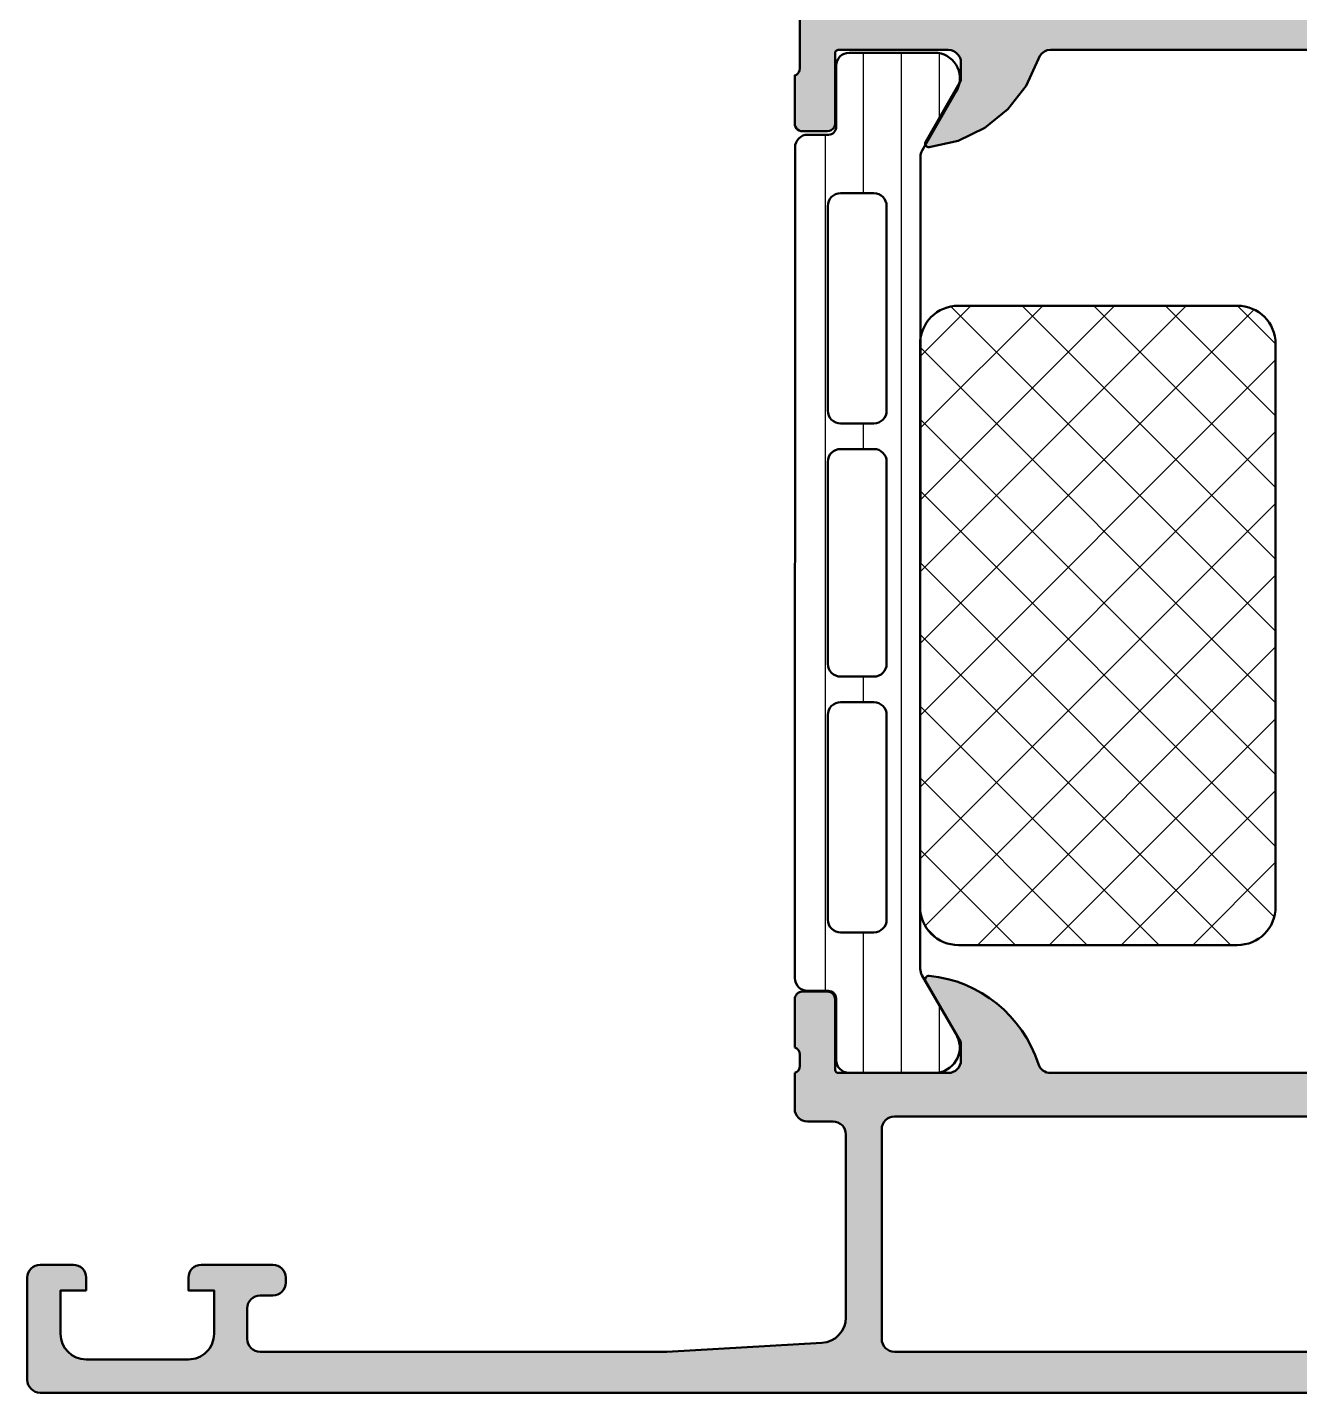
# Model space of a CAD drawing. Extents: x 0 to 94, y 0 to 99.8.
# Drawn here: x 0 to 49.7, y 0 to 53.4 of the extents above; entities that cross this region are included whole.
import ezdxf

# ---------------------------------------------------------------- set-up
doc = ezdxf.new("R2010")
doc.units = 0
for name, color, linetype, lineweight in [('0S-Alu contour', 7, 'Continuous', 50), ('0S-Alu hatch', 252, 'Continuous', 25), ('0S-Plastic contour', 254, 'Continuous', 50), ('0S-Plastic hatch', 253, 'Continuous', 25), ('0S-PT contour', 91, 'Continuous', 50), ('0S-PT hatch', 103, 'Continuous', 25)]:
    doc.layers.add(name, color=color, linetype=linetype, lineweight=lineweight)

# ---------------------------------------------------------------- blocks, each defined once
blk = doc.blocks.new('430560__6D61165A_B946_4975_8E1B_7352A24B1C4C_')
at = {"layer": '0S-PT hatch'}
h = blk.add_hatch(dxfattribs=at)
h.set_pattern_fill('ANSI37', color=256, scale=0.625, angle=90, style=0)
h.set_pattern_definition([(135, (0, 0), (-1.403165018917055, -1.403165018917055), []), (225, (0, 0), (1.403165018917055, -1.403165018917055), [])])
edge = h.paths.add_edge_path()
edge.add_line((48.80003180389762, 40.99999694789118), (48.80003180389762, 18.99999694789118))
edge.add_ellipse((47.30003002340711, 18.99999872838168), major_axis=(-1.500001780491563, 0), ratio=1, start_angle=90.00006800964701, end_angle=179.9999319815088, ccw=False)
edge.add_line((47.30003180389761, 17.49999694789117), (36.39999937897086, 17.49999694789117))
edge.add_ellipse((36.39999989636971, 18.99999746528953), major_axis=(-1.50000051739844, 0), ratio=1, start_angle=1.9766288971823087e-05, end_angle=89.99998023682679, ccw=False)
edge.add_line((34.89999937897136, 18.9999969478091), (34.89999937897135, 40.99999694789118))
edge.add_ellipse((36.40000305955864, 40.99999326730389), major_axis=(-1.500003680591806, 0), ratio=1, start_angle=270.0001405877524, end_angle=359.99985940963523, ccw=False)
edge.add_line((36.39999937897086, 42.49999694789118), (47.30003180389761, 42.49999694789117))
edge.add_ellipse((47.3000268600178, 40.99999200401136), major_axis=(-1.500004943887963, 0), ratio=1, start_angle=180.0001888423018, end_angle=269.99981115832384, ccw=False)
at = {"layer": '0S-PT contour', "color": 7}
for points in [[(36.39999937897086, 42.49999694789118), (47.30003180389761, 42.49999694789117)], [(34.89999937897136, 18.9999969478091), (34.89999937897135, 40.99999694789118)], [(48.80003180389762, 40.99999694789118), (48.80003180389762, 18.99999694789118)], [(47.30003180389761, 17.49999694789117), (36.39999937897086, 17.49999694789117)]]:
    blk.add_lwpolyline(points, dxfattribs=at)
at = {"layer": '0S-PT contour', "color": 7, "extrusion": (0, 0, -1)}
for centre, radius, start, end in [((-36.40000305955864, 40.99999326730389), 1.500003680591806, 0.0001405903647796, 89.99985941224762), ((-47.3000268600178, 40.99999200401136), 1.500004943887963, 90.00018884167616, 179.9998111576982), ((-36.39999989636971, 18.99999746528953), 1.50000051739844, 270.0000197631733, 359.999980233711), ((-47.30003002340711, 18.99999872838168), 1.500001780491563, 180.0000680184912, 269.999931990353)]:
    blk.add_arc(centre, radius, start, end, dxfattribs=at)
blk = doc.blocks.new('284165__D8A637E0_8A10_4D8D_9037_0830DFDBB6BC___A80C3C3F_FB18_43BF_BC82_B404D1CFAD85_')
at = {"layer": '0S-Plastic hatch'}
h = blk.add_hatch(dxfattribs=at)
h.set_pattern_fill('ANSI31', color=256, scale=0.4680000000000001, angle=45, style=0)
h.set_pattern_definition([(90, (0, 0), (-1.4859, 0), [])])
edge = h.paths.add_edge_path()
edge.add_ellipse((31.32261409719171, 49.48629611517187), major_axis=(-0.2999999999999971, 0), ratio=1, start_angle=90.00000000000267, end_angle=180, ccw=False)
edge.add_line((31.32261409719172, 49.18629611517188), (30.51228276385837, 49.18629611517188))
edge.add_arc((30.51228008494917, 48.68629879408107), 0.499997321097979, 89.99969301797381, 180.0003069823849)
edge.add_line((30.01228276385837, 48.68629611516874), (30.00771342144433, 16.20999699999999))
edge.add_arc((30.50771074253513, 16.20999432109079), 0.4999973210979755, 179.999693017615, 270.0003069820266)
edge.add_line((30.50771342144433, 15.70999699999999), (31.31804475477765, 15.709997))
edge.add_ellipse((31.31804475477764, 15.40999699999997), major_axis=(-0.300000000000022, 0), ratio=1, start_angle=180, end_angle=269.99999999999795, ccw=False)
edge.add_line((31.61804475477766, 15.40999699999998), (31.61771280438064, 13.00999861706365))
edge.add_arc((32.11770878181922, 13.00999597743857), 0.4999959774455549, 179.9996975182267, 270.0003024811851)
edge.add_line((32.11771142144428, 12.50999999999998), (35.59425291954381, 12.50999999999999))
edge.add_arc((35.45194227055245, 13.49981807472284), 0.9999960709244795, 278.1816080518998, 392.7270160998408)
edge.add_line((36.2931949195438, 14.040453), (34.97472520505715, 16.32410984675018))
edge.add_ellipse((35.40773792178805, 16.57410982104976), major_axis=(-0.5000000000004576, 0), ratio=1, start_angle=5.991033771124421e-05, end_angle=29.999996599317228, ccw=False)
edge.add_line((34.90773792178786, 16.57410929823341), (34.91230726420184, 48.32218381689068))
edge.add_ellipse((35.41230726420175, 48.32218329412201), major_axis=(-0.5000000000001809, 0), ratio=1, start_angle=330.0000034006532, end_angle=359.9999401018306, ccw=False)
edge.add_line((34.97929454747123, 48.57218326842168), (36.29776426195781, 50.85584011517187))
edge.add_arc((35.4565116129665, 51.39647504044904), 0.9999960709244614, 327.2729839001573, 441.8183919480984)
edge.add_line((35.59882226195788, 52.38629311517187), (32.12228076385836, 52.38629311517187))
edge.add_arc((32.12227812423328, 51.88629713773328), 0.499995977445562, 89.9996975188133, 180.0003024817733)
edge.add_line((31.62228214679469, 51.88629449810308), (31.62261409719171, 49.48629611517187))
edge = h.paths.add_edge_path()
edge.add_line((33.59333106578143, 46.3968565564249), (33.59333106578143, 38.39687486732099))
edge.add_ellipse((33.09333470513811, 38.39687122796433), major_axis=(-0.4999963606565677, 0), ratio=1, start_angle=89.9995829574089, end_angle=180.0004170428646, ccw=False)
edge.add_line((33.09333106578143, 37.89687486732101), (31.79333695951354, 37.89687486732101))
edge.add_ellipse((31.79332038671673, 38.39687486913399), major_axis=(-0.5000000020876421, 0), ratio=1, start_angle=0, end_angle=90.00189910261668, ccw=False)
edge.add_line((31.29332038462909, 38.39687486913399), (31.29332038462909, 46.39688707400302))
edge.add_ellipse((31.79330512584, 46.39688707400822), major_axis=(-0.4999847412109091, 0), ratio=1, start_angle=270, end_angle=360, ccw=False)
edge.add_line((31.79330512584, 46.89687181521914), (33.0933158069924, 46.89687181521914))
edge.add_ellipse((33.0933158069924, 46.39685655643011), major_axis=(-0.5000152587890412, 0), ratio=1, start_angle=180, end_angle=270, ccw=False)
edge = h.paths.add_edge_path()
edge.add_line((33.59333106578143, 36.39687486731582), (33.59333106578143, 28.49687486731582))
edge.add_ellipse((33.09333106578142, 28.49687486732101), major_axis=(-0.5000000000000107, 0), ratio=1, start_angle=90.00000000119292, end_angle=180, ccw=False)
edge.add_line((33.09333106579183, 27.996874867321), (31.79332038463949, 27.996874867321))
edge.add_ellipse((31.79332038462908, 28.496874867321), major_axis=(-0.4999999999999965, 0), ratio=1, start_angle=0, end_angle=90.0000000011924, ccw=False)
edge.add_line((31.29332038462909, 28.496874867321), (31.29332038462909, 36.39687486731581))
edge.add_ellipse((31.79332038462909, 36.39687486732101), major_axis=(-0.5, 0), ratio=1, start_angle=270, end_angle=360, ccw=False)
edge.add_line((31.79332038462909, 36.89687486732101), (33.09333106578143, 36.89687486732101))
edge.add_ellipse((33.09333106578144, 36.39687486732102), major_axis=(-0.4999999999999929, 0), ratio=1, start_angle=180, end_angle=270.00000000000165, ccw=False)
edge = h.paths.add_edge_path()
edge.add_line((33.59333106577103, 26.49687486732099), (33.59333106577103, 18.49687791943328))
edge.add_ellipse((33.09333470512765, 18.49687428007665), major_axis=(-0.4999963606566175, 0), ratio=1, start_angle=89.99958295741459, end_angle=180.0004170428646, ccw=False)
edge.add_line((33.09333106577103, 17.99687791943328), (31.79333695950314, 17.99687791943328))
edge.add_ellipse((31.79332038670632, 18.49687792124625), major_axis=(-0.500000002087635, 0), ratio=1, start_angle=0, end_angle=90.00189910261747, ccw=False)
edge.add_line((31.29332038461869, 18.49687792124625), (31.29332038461869, 26.4968748673158))
edge.add_ellipse((31.793320386776, 26.49687486543835), major_axis=(-0.5000000021573149, 0), ratio=1, start_angle=269.9981009105036, end_angle=360, ccw=False)
edge.add_line((31.79333695945832, 26.99687486732101), (33.09333106577105, 26.99687486732102))
edge.add_ellipse((33.09333470512777, 26.49687850667776), major_axis=(-0.4999963606565038, 0), ratio=1, start_angle=179.9995829571355, end_angle=270.00041704259513, ccw=False)
at = {"layer": '0S-Alu contour', "color": 7}
for points in [[(31.79330512584, 46.89687181521914), (33.0933158069924, 46.89687181521914)], [(31.29332038462909, 38.39687486913399), (31.29332038462909, 46.39688707400302)], [(33.59333106578143, 46.3968565564249), (33.59333106578143, 38.39687486732099)], [(33.09333106578143, 37.89687486732101), (31.79333695951354, 37.89687486732101)], [(31.79332038462909, 36.89687486732101), (33.09333106578143, 36.89687486732101)], [(31.29332038462909, 28.496874867321), (31.29332038462909, 36.39687486731581)], [(33.59333106578143, 36.39687486731582), (33.59333106578143, 28.49687486731582)], [(33.09333106579183, 27.996874867321), (31.79332038463949, 27.996874867321)], [(31.79333695945832, 26.99687486732101), (33.09333106577105, 26.99687486732102)], [(31.29332038461869, 18.49687792124625), (31.29332038461869, 26.4968748673158)], [(33.59333106577103, 26.49687486732099), (33.59333106577103, 18.49687791943328)], [(33.09333106577103, 17.99687791943328), (31.79333695950314, 17.99687791943328)]]:
    blk.add_lwpolyline(points, dxfattribs=at)
at = {"layer": '0S-Alu contour', "color": 7, "extrusion": (0, 0, -1)}
for centre, radius, start, end in [((-31.79330512584, 46.39688707400822), 0.4999847412109091, 0, 90), ((-33.0933158069924, 46.39685655643011), 0.5000152587890412, 90, 180), ((-31.79332038671673, 38.39687486913399), 0.5000000020876421, 269.9981008973833, 0), ((-33.09333470513811, 38.39687122796433), 0.4999963606565677, 179.9995829571354, 270.0004170425911), ((-31.79332038462909, 36.39687486732101), 0.5, 0, 90), ((-33.09333106578144, 36.39687486732102), 0.4999999999999929, 89.99999999999837, 180), ((-31.79332038462908, 28.496874867321), 0.4999999999999965, 269.9999999988076, 0), ((-33.09333106578142, 28.49687486732101), 0.5000000000000107, 180, 269.9999999988071), ((-31.793320386776, 26.49687486543835), 0.5000000021573149, 0, 90.00189908949643), ((-33.09333470512777, 26.49687850667776), 0.4999963606565038, 89.9995829574049, 180.0004170428646), ((-31.79332038670632, 18.49687792124625), 0.500000002087635, 269.9981008973825, 0), ((-33.09333470512765, 18.49687428007665), 0.4999963606566175, 179.9995829571354, 270.0004170425854)]:
    blk.add_arc(centre, radius, start, end, dxfattribs=at)
at = {"layer": '0S-Plastic contour', "color": 7}
for points in [[(35.59882226195788, 52.38629311517187), (32.12228076385836, 52.38629311517187)], [(31.62228214679469, 51.88629449810308), (31.62261409719171, 49.48629611517187)], [(34.97929454747123, 48.57218326842168), (36.29776426195781, 50.85584011517187)], [(31.32261409719172, 49.18629611517188), (30.51228276385837, 49.18629611517188)], [(30.01228276385837, 48.68629611516874), (30.00771342144433, 16.20999699999999)], [(34.90773792178786, 16.57410929823341), (34.91230726420184, 48.32218381689068)], [(36.2931949195438, 14.040453), (34.97472520505715, 16.32410984675018)], [(30.50771342144433, 15.70999699999999), (31.31804475477765, 15.709997)], [(31.61804475477766, 15.40999699999998), (31.61771280438064, 13.00999861706365)], [(32.11771142144428, 12.50999999999998), (35.59425291954381, 12.50999999999999)]]:
    blk.add_lwpolyline(points, dxfattribs=at)
for centre, radius, start, end in [((32.12227812423328, 51.88629713773328), 0.499995977445562, 89.9996975188133, 180.0003024817733), ((35.4565116129665, 51.39647504044904), 0.9999960709244614, 327.2729839001573, 81.81839194809844), ((30.51228008494917, 48.68629879408107), 0.499997321097979, 89.99969301797381, 180.0003069823849), ((30.50771074253513, 16.20999432109079), 0.4999973210979755, 179.999693017615, 270.0003069820266), ((35.45194227055245, 13.49981807472284), 0.9999960709244795, 278.1816080518998, 32.72701609984075), ((32.11770878181922, 13.00999597743857), 0.4999959774455549, 179.9996975182267, 270.0003024811851)]:
    blk.add_arc(centre, radius, start, end, dxfattribs=at)
at = {"layer": '0S-Plastic contour', "color": 7, "extrusion": (0, 0, -1)}
for centre, radius, start, end in [((-31.32261409719171, 49.48629611517187), 0.2999999999999971, 180, 269.9999999999973), ((-35.41230726420175, 48.32218329412201), 0.5000000000001809, 5.98981694121e-05, 29.99999659934678), ((-35.40773792178805, 16.57410982104976), 0.5000000000004576, 330.0000034006828, 359.9999400896623), ((-31.31804475477764, 15.40999699999997), 0.300000000000022, 90.00000000000205, 180)]:
    blk.add_arc(centre, radius, start, end, dxfattribs=at)
blk = doc.blocks.new('430180__8BBEAC14_61D9_4ADE_99A9_2E2CD71412DA_')
at = {"layer": '0S-Alu hatch'}
h = blk.add_hatch(color=256, dxfattribs=at)
edge = h.paths.add_edge_path()
edge.add_line((29.99999266440523, 99.80000000000005), (29.99999266440523, 96.39999999998675))
edge.add_line((29.99999266440523, 96.39999999998675), (31.09999266440514, 95.29999999998684))
edge.add_line((31.09999266440514, 95.29999999998684), (31.69999266440505, 95.29999999998684))
edge.add_line((31.69999266440505, 95.29999999998684), (31.69999266440505, 96.79999999998685))
edge.add_ellipse((32.69999266440506, 96.79999999998682), major_axis=(-1.000000000000014, 0), ratio=1, start_angle=269.9999999999992, end_angle=360, ccw=False)
edge.add_line((32.69999266440507, 97.79999999998684), (33.999992664405, 97.79999999998684))
edge.add_ellipse((33.99999266440513, 96.79999999998677), major_axis=(-1.000000000000085, 0), ratio=1, start_angle=180, end_angle=270.00000000000773, ccw=False)
edge.add_line((34.99999266440523, 96.79999999998674), (34.99999266440523, 90.79999999998685))
edge.add_ellipse((34.47499266440527, 90.29999999998684), major_axis=(-0.7249999999999732, 0), ratio=1, start_angle=136.3971810272944, end_angle=223.6028189727057, ccw=False)
edge.add_line((34.99999266440523, 89.79999999998685), (34.99999266440523, 82.79999999998684))
edge.add_ellipse((33.99999266440524, 82.79999999998684), major_axis=(-0.9999999999999928, 0), ratio=1, start_angle=89.9999999999996, end_angle=180, ccw=False)
edge.add_line((33.99999266440523, 81.79999999998685), (32.69999266440505, 81.79999999998662))
edge.add_ellipse((32.69999266440514, 82.79999999998674), major_axis=(-1.000000000000099, 0), ratio=1, start_angle=0, end_angle=89.99999999999432, ccw=False)
edge.add_line((31.69999266440505, 82.79999999998674), (31.69999266440505, 85.29999999998684))
edge.add_line((31.69999266440505, 85.29999999998684), (31.19999266440505, 85.29999999998684))
edge.add_arc((31.19999266440505, 84.29999999998685), 1, 90, 180)
edge.add_line((30.19999266440505, 84.29999999998685), (30.1999890855034, 51.77415210667088))
edge.add_line((30.1999890855034, 51.77415210667088), (30.19201280337734, 51.70203030664805))
edge.add_line((30.19201280337734, 51.70203030664805), (30.16570358070075, 51.63440634701136))
edge.add_line((30.16570358070075, 51.63440634701136), (30.12284192685275, 51.57585676336964))
edge.add_line((30.12284192685275, 51.57585676336964), (30.06632855759287, 51.5303439716527))
edge.add_line((30.06632855759287, 51.5303439716527), (29.99998808550342, 51.50094810667074))
edge.add_line((29.99998808550342, 51.50094810667074), (29.99998808550319, 49.62093710666384))
edge.add_line((29.99998808550319, 49.62093710666384), (30.00750971184877, 49.55418082647542))
edge.add_line((30.00750971184877, 49.55418082647542), (30.02969742513227, 49.49077198492649))
edge.add_line((30.02969742513227, 49.49077198492649), (30.06543864076278, 49.43389016610382))
edge.add_line((30.06543864076278, 49.43389016610382), (30.11294114494607, 49.38638766192098))
edge.add_line((30.11294114494607, 49.38638766192098), (30.16982296376724, 49.35064644629149))
edge.add_line((30.16982296376724, 49.35064644629149), (30.23323180531813, 49.32845873300705))
edge.add_line((30.23323180531813, 49.32845873300705), (30.29998808550431, 49.32093710666169))
edge.add_line((30.29998808550431, 49.32093710666169), (31.27996240454721, 49.32093710666215))
edge.add_line((31.27996240454721, 49.32093710666215), (31.35760811807652, 49.33115935877488))
edge.add_line((31.35760811807652, 49.33115935877488), (31.42996240454596, 49.3611294855262))
edge.add_line((31.42996240454596, 49.3611294855262), (31.49209443890186, 49.40880507230558))
edge.add_line((31.49209443890186, 49.40880507230558), (31.53977002568078, 49.47093710666132))
edge.add_line((31.53977002568078, 49.47093710666132), (31.56974015243256, 49.54329139313158))
edge.add_line((31.56974015243256, 49.54329139313158), (31.57996240454622, 49.62093710666225))
edge.add_line((31.57996240454622, 49.62093710666225), (31.57996240454622, 52.38093510666161))
edge.add_line((31.57996240454622, 52.38093510666161), (31.58405209069016, 52.41199163928586))
edge.add_line((31.58405209069016, 52.41199163928586), (31.59603970609305, 52.44093176417149))
edge.add_line((31.59603970609305, 52.44093176417149), (31.61510847327546, 52.465783642763))
edge.add_line((31.61510847327546, 52.465783642763), (31.63995913971391, 52.48485398961271))
edge.add_line((31.63995913971391, 52.48485398961271), (31.66889850254987, 52.49684344456554))
edge.add_line((31.66889850254987, 52.49684344456554), (31.69995477515195, 52.50093510480481))
edge.add_line((31.69995477515195, 52.50093510480481), (35.99997282805316, 52.50093510666177))
edge.add_line((35.99997282805316, 52.50093510666177), (36.11123640523988, 52.48840473010189))
edge.add_line((36.11123640523988, 52.48840473010189), (36.2169215369222, 52.45142842841627))
edge.add_line((36.2169215369222, 52.45142842841627), (36.31172801154801, 52.39186059889272))
edge.add_line((36.31172801154801, 52.39186059889272), (36.39090119273485, 52.31268862578406))
edge.add_line((36.39090119273485, 52.31268862578406), (36.45047046888385, 52.21788306010366))
edge.add_line((36.45047046888385, 52.21788306010366), (36.48744838319357, 52.11219849264702))
edge.add_line((36.48744838319357, 52.11219849264702), (36.49998045750062, 52.00093510667223))
edge.add_line((36.49998045750062, 52.00093510667223), (36.49998045750135, 51.30093815841911))
edge.add_line((36.49998045750135, 51.30093815841911), (35.11173582859462, 48.89641240158375))
edge.add_line((35.11173582859462, 48.89641240158375), (35.10140666410871, 48.86171319778862))
edge.add_line((35.10140666410871, 48.86171319778862), (35.10038574419215, 48.82552363982613))
edge.add_line((35.10038574419215, 48.82552363982613), (35.10874228513058, 48.79029730583336))
edge.add_line((35.10874228513058, 48.79029730583336), (35.1259097305117, 48.75842246933261))
edge.add_line((35.1259097305117, 48.75842246933261), (35.15072416258997, 48.7320601791515))
edge.add_line((35.15072416258997, 48.7320601791515), (35.18150321353963, 48.71299774473897))
edge.add_line((35.18150321353963, 48.71299774473897), (35.21616012654571, 48.70252756022781))
edge.add_line((35.21616012654571, 48.70252756022781), (35.25234523367686, 48.7013594827484))
edge.add_line((35.25234523367686, 48.7013594827484), (36.38591670757199, 48.94839388754173))
edge.add_line((36.38591670757199, 48.94839388754173), (37.43203856389894, 49.45003055416224))
edge.add_line((37.43203856389894, 49.45003055416224), (38.33438717159609, 50.17926115813367))
edge.add_line((38.33438717159609, 50.17926115813367), (39.04437971045084, 51.09682362377393))
edge.add_line((39.04437971045084, 51.09682362377393), (39.52378989012152, 52.15331601049935))
edge.add_line((39.52378989012152, 52.15331601049935), (39.5768826218077, 52.26732946485909))
edge.add_line((39.5768826218077, 52.26732946485909), (39.65674605845427, 52.36448777598032))
edge.add_line((39.65674605845427, 52.36448777598032), (39.75832740406213, 52.4386439365938))
edge.add_line((39.75832740406213, 52.4386439365938), (39.87519981503647, 52.4851062383653))
edge.add_line((39.87519981503647, 52.4851062383653), (39.99998104100863, 52.50093663254559))
edge.add_line((39.99998104100863, 52.50093663254559), (54.00001039158363, 52.50093663254627))
edge.add_line((54.00001039158363, 52.50093663254627), (54.12479161755212, 52.48510623836621))
edge.add_line((54.12479161755212, 52.48510623836621), (54.24166402852481, 52.43864393659497))
edge.add_line((54.24166402852481, 52.43864393659497), (54.34324537413471, 52.36448777598012))
edge.add_line((54.34324537413471, 52.36448777598012), (54.42310881078103, 52.26732946485974))
edge.add_line((54.42310881078103, 52.26732946485974), (54.47620154248202, 52.15331601048918))
edge.add_line((54.47620154248202, 52.15331601048918), (54.95561172213754, 51.0968236237739))
edge.add_line((54.95561172213754, 51.0968236237739), (55.66560426099204, 50.17926115813437))
edge.add_line((55.66560426099204, 50.17926115813437), (56.56795286868939, 49.4500305541629))
edge.add_line((56.56795286868939, 49.4500305541629), (57.61407472501559, 48.94839388754265))
edge.add_line((57.61407472501559, 48.94839388754265), (58.74764619891172, 48.70135948274885))
edge.add_line((58.74764619891172, 48.70135948274885), (58.78383130604155, 48.70252756022849))
edge.add_line((58.78383130604155, 48.70252756022849), (58.8184882190499, 48.71299774473989))
edge.add_line((58.8184882190499, 48.71299774473989), (58.84926726999797, 48.73206017915148))
edge.add_line((58.84926726999797, 48.73206017915148), (58.87408170207706, 48.75842246933307))
edge.add_line((58.87408170207706, 48.75842246933307), (58.89124914745753, 48.79029730583518))
edge.add_line((58.89124914745753, 48.79029730583518), (58.89960568839637, 48.8255236398275))
edge.add_line((58.89960568839637, 48.8255236398275), (58.89858476847985, 48.86171319778928))
edge.add_line((58.89858476847985, 48.86171319778928), (58.88825560399411, 48.89641240158296))
edge.add_line((58.88825560399411, 48.89641240158296), (57.50001097508763, 51.30093815841913))
edge.add_line((57.50001097508763, 51.30093815841913), (57.50001097508789, 52.0009351066729))
edge.add_line((57.50001097508789, 52.0009351066729), (57.51254304939536, 52.11219849264738))
edge.add_line((57.51254304939536, 52.11219849264738), (57.54952096370482, 52.21788306010594))
edge.add_line((57.54952096370482, 52.21788306010594), (57.60909023985369, 52.31268862578507))
edge.add_line((57.60909023985369, 52.31268862578507), (57.68826342104009, 52.39186059889267))
edge.add_line((57.68826342104009, 52.39186059889267), (57.78306989566593, 52.45142842841694))
edge.add_line((57.78306989566593, 52.45142842841694), (57.88875502734893, 52.48840473010186))
edge.add_line((57.88875502734893, 52.48840473010186), (58.00001860453682, 52.50093510666245))
edge.add_line((58.00001860453682, 52.50093510666245), (62.3000366574372, 52.50093510480549))
edge.add_line((62.3000366574372, 52.50093510480549), (62.33109293003693, 52.49684344456666))
edge.add_line((62.33109293003693, 52.49684344456666), (62.36003229287351, 52.48485398961368))
edge.add_line((62.36003229287351, 52.48485398961368), (62.38488295931301, 52.46578364276463))
edge.add_line((62.38488295931301, 52.46578364276463), (62.40395172649485, 52.44093176417189))
edge.add_line((62.40395172649485, 52.44093176417189), (62.41593934189811, 52.41199163928768))
edge.add_line((62.41593934189811, 52.41199163928768), (62.42002902804234, 52.38093510666094))
edge.add_line((62.42002902804234, 52.38093510666094), (62.42002902804236, 49.62093710666273))
edge.add_line((62.42002902804236, 49.62093710666273), (62.43025128015549, 49.54329139313094))
edge.add_line((62.43025128015549, 49.54329139313094), (62.46022140690687, 49.47093710666222))
edge.add_line((62.46022140690687, 49.47093710666222), (62.50789699368647, 49.40880507230698))
edge.add_line((62.50789699368647, 49.40880507230698), (62.57002902804288, 49.36112948552711))
edge.add_line((62.57002902804288, 49.36112948552711), (62.64238331451091, 49.33115935877579))
edge.add_line((62.64238331451091, 49.33115935877579), (62.72002902804203, 49.32093710666261))
edge.add_line((62.72002902804203, 49.32093710666261), (63.70000334708689, 49.32093710666261))
edge.add_line((63.70000334708689, 49.32093710666261), (63.76675962727216, 49.32845873300796))
edge.add_line((63.76675962727216, 49.32845873300796), (63.8301684688204, 49.35064644629195))
edge.add_line((63.8301684688204, 49.35064644629195), (63.8870502876434, 49.38638766192231))
edge.add_line((63.8870502876434, 49.38638766192231), (63.93455279182498, 49.43389016610456))
edge.add_line((63.93455279182498, 49.43389016610456), (63.97029400745629, 49.49077198492766))
edge.add_line((63.97029400745629, 49.49077198492766), (63.99248172073931, 49.55418082647482))
edge.add_line((63.99248172073931, 49.55418082647482), (64.00000334708534, 49.62093710666294))
edge.add_line((64.00000334708534, 49.62093710666294), (64.00000334708511, 51.50094810667117))
edge.add_line((64.00000334708511, 51.50094810667117), (63.93366287499569, 51.53034397165315))
edge.add_line((63.93366287499569, 51.53034397165315), (63.87714950573542, 51.57585676336932))
edge.add_line((63.87714950573542, 51.57585676336932), (63.83428785188815, 51.63440634701084))
edge.add_line((63.83428785188815, 51.63440634701084), (63.80797862921096, 51.70203030664866))
edge.add_line((63.80797862921096, 51.70203030664866), (63.80000234708521, 51.77415210667039))
edge.add_line((63.80000234708521, 51.77415210667039), (63.79999876791655, 84.29999999998681))
edge.add_arc((62.79999876791668, 84.29999999998694), 0.9999999999998649, 0, 89.99999999999308)
edge.add_line((62.79999876791681, 85.2999999999868), (62.2999987679168, 85.2999999999868))
edge.add_line((62.2999987679168, 85.2999999999868), (62.2999987679168, 82.79999999998677))
edge.add_ellipse((61.29999876791681, 82.79999999998677), major_axis=(-0.9999999999999928, 0), ratio=1, start_angle=89.9999999999996, end_angle=180, ccw=False)
edge.add_line((61.2999987679168, 81.7999999999868), (59.99999876791682, 81.79999999998681))
edge.add_ellipse((59.99999876791696, 82.79999999998691), major_axis=(-1.000000000000113, 0), ratio=1, start_angle=0, end_angle=89.99999999999193, ccw=False)
edge.add_line((58.99999876791685, 82.79999999998691), (58.99999876791685, 89.7999999999868))
edge.add_ellipse((59.52499876791681, 90.2999999999868), major_axis=(-0.7249999999999732, 0), ratio=1, start_angle=-43.60281897270562, end_angle=43.60281897270568, ccw=False)
edge.add_line((58.99999876791685, 90.7999999999868), (58.99999876791685, 96.79999999998678))
edge.add_ellipse((59.99999876791684, 96.7999999999868), major_axis=(-0.9999999999999928, 0), ratio=1, start_angle=269.9999999999996, end_angle=360, ccw=False)
edge.add_line((59.99999876791685, 97.7999999999868), (61.2999987679168, 97.7999999999868))
edge.add_ellipse((61.29999876791681, 96.7999999999868), major_axis=(-0.9999999999999857, 0), ratio=1, start_angle=180, end_angle=270.0000000000004, ccw=False)
edge.add_line((62.2999987679168, 96.79999999998678), (62.29999876791677, 95.29999999998681))
edge.add_line((62.29999876791677, 95.29999999998681), (62.89999876791694, 95.29999999998677))
edge.add_line((62.89999876791694, 95.29999999998677), (63.99999876791685, 96.3999999999867))
edge.add_line((63.99999876791685, 96.3999999999867), (63.99999207680571, 99.79999999999995))
edge.add_line((63.99999207680571, 99.79999999999995), (29.99999266440523, 99.80000000000005))
edge = h.paths.add_edge_path()
edge.add_arc((35.19998808677156, 81.59999542234993), 1.499999999999801, 269.9999999999932, 360)
edge.add_line((36.69998808677136, 81.59999542234993), (36.6999880867686, 97.3000030517446))
edge.add_ellipse((37.1999880867687, 97.3000030517446), major_axis=(-0.5000000000000995, 0), ratio=1, start_angle=270.00000000000813, end_angle=360, ccw=False)
edge.add_line((37.19998808676863, 97.8000030517447), (56.80000334555348, 97.80000305174464))
edge.add_ellipse((56.80000334555348, 97.30000305174462), major_axis=(-0.5, 0), ratio=1, start_angle=180, end_angle=270, ccw=False)
edge.add_line((57.30000334555348, 97.30000305174462), (57.30000334555348, 81.59999542235008))
edge.add_arc((58.80000334555347, 81.59999542235008), 1.5, 180, 270)
edge.add_line((58.80000334555347, 80.09999542235008), (61.50000334183207, 80.09999542235008))
edge.add_ellipse((61.50000334183213, 79.59999542235008), major_axis=(-0.4999999999999929, 0), ratio=1, start_angle=180, end_angle=270.00000000000733, ccw=False)
edge.add_line((62.00000334183212, 79.59999542244053), (62.0000033455733, 55.00195402212145))
edge.add_ellipse((61.50000334557321, 55.00195402212145), major_axis=(-0.5000000000000905, 0), ratio=1, start_angle=90.00200304466978, end_angle=180, ccw=False)
edge.add_line((61.50002082543548, 54.50195402242691), (32.50000231972081, 54.50094018976945))
edge.add_ellipse((32.49998453025205, 55.00093663280869), major_axis=(-0.4999964433557054, 0), ratio=1, start_angle=0, end_angle=90.00203853746098, ccw=False)
edge.add_line((31.99998808689634, 55.00093663289916), (31.99998809048999, 79.59999542233192))
edge.add_ellipse((32.49998809050818, 79.59999542233192), major_axis=(-0.5000000000181899, 0), ratio=1, start_angle=269.999999999991, end_angle=360, ccw=False)
edge.add_line((32.49998809050826, 80.09999542235012), (35.19998808677139, 80.09999542235012))
at = {"layer": '0S-Alu contour', "color": 7}
for points in [[(29.99999266440523, 99.80000000000005), (29.99999266440523, 96.39999999998675), (31.09999266440514, 95.29999999998684), (31.69999266440505, 95.29999999998684), (31.69999266440505, 96.79999999998685)], [(62.2999987679168, 96.79999999998678), (62.29999876791677, 95.29999999998681), (62.89999876791694, 95.29999999998677), (63.99999876791685, 96.3999999999867), (63.99999207680571, 99.79999999999995), (29.99999266440523, 99.80000000000005)], [(32.69999266440507, 97.79999999998684), (33.999992664405, 97.79999999998684)], [(37.19998808676863, 97.8000030517447), (56.80000334555348, 97.80000305174464)], [(59.99999876791685, 97.7999999999868), (61.2999987679168, 97.7999999999868)], [(36.69998808677136, 81.59999542234993), (36.6999880867686, 97.3000030517446)], [(57.30000334555348, 97.30000305174462), (57.30000334555348, 81.59999542235008)], [(34.99999266440523, 96.79999999998674), (34.99999266440523, 90.79999999998685)], [(58.99999876791685, 90.7999999999868), (58.99999876791685, 96.79999999998678)], [(34.99999266440523, 89.79999999998685), (34.99999266440523, 82.79999999998684)], [(58.99999876791685, 82.79999999998691), (58.99999876791685, 89.7999999999868)], [(31.69999266440505, 82.79999999998674), (31.69999266440505, 85.29999999998684), (31.19999266440505, 85.29999999998684)], [(62.79999876791681, 85.2999999999868), (62.2999987679168, 85.2999999999868), (62.2999987679168, 82.79999999998677)], [(30.19999266440505, 84.29999999998685), (30.1999890855034, 51.77415210667088), (30.19201280337734, 51.70203030664805), (30.16570358070075, 51.63440634701136), (30.12284192685275, 51.57585676336964), (30.06632855759287, 51.5303439716527), (29.99998808550342, 51.50094810667074), (29.99998808550319, 49.62093710666384), (30.00750971184877, 49.55418082647542), (30.02969742513227, 49.49077198492649), (30.06543864076278, 49.43389016610382), (30.11294114494607, 49.38638766192098), (30.16982296376724, 49.35064644629149), (30.23323180531813, 49.32845873300705), (30.29998808550431, 49.32093710666169), (31.27996240454721, 49.32093710666215), (31.35760811807652, 49.33115935877488), (31.42996240454596, 49.3611294855262), (31.49209443890186, 49.40880507230558), (31.53977002568078, 49.47093710666132), (31.56974015243256, 49.54329139313158), (31.57996240454622, 49.62093710666225), (31.57996240454622, 52.38093510666161), (31.58405209069016, 52.41199163928586), (31.59603970609305, 52.44093176417149), (31.61510847327546, 52.465783642763), (31.63995913971391, 52.48485398961271), (31.66889850254987, 52.49684344456554), (31.69995477515195, 52.50093510480481), (35.99997282805316, 52.50093510666177), (36.11123640523988, 52.48840473010189), (36.2169215369222, 52.45142842841627), (36.31172801154801, 52.39186059889272), (36.39090119273485, 52.31268862578406), (36.45047046888385, 52.21788306010366), (36.48744838319357, 52.11219849264702), (36.49998045750062, 52.00093510667223), (36.49998045750135, 51.30093815841911), (35.11173582859462, 48.89641240158375), (35.10140666410871, 48.86171319778862), (35.10038574419215, 48.82552363982613), (35.10874228513058, 48.79029730583336), (35.1259097305117, 48.75842246933261), (35.15072416258997, 48.7320601791515), (35.18150321353963, 48.71299774473897), (35.21616012654571, 48.70252756022781), (35.25234523367686, 48.7013594827484), (36.38591670757199, 48.94839388754173), (37.43203856389894, 49.45003055416224), (38.33438717159609, 50.17926115813367), (39.04437971045084, 51.09682362377393), (39.52378989012152, 52.15331601049935), (39.5768826218077, 52.26732946485909), (39.65674605845427, 52.36448777598032), (39.75832740406213, 52.4386439365938), (39.87519981503647, 52.4851062383653), (39.99998104100863, 52.50093663254559), (54.00001039158363, 52.50093663254627), (54.12479161755212, 52.48510623836621), (54.24166402852481, 52.43864393659497), (54.34324537413471, 52.36448777598012), (54.42310881078103, 52.26732946485974), (54.47620154248202, 52.15331601048918), (54.95561172213754, 51.0968236237739), (55.66560426099204, 50.17926115813437), (56.56795286868939, 49.4500305541629), (57.61407472501559, 48.94839388754265), (58.74764619891172, 48.70135948274885), (58.78383130604155, 48.70252756022849), (58.8184882190499, 48.71299774473989), (58.84926726999797, 48.73206017915148), (58.87408170207706, 48.75842246933307), (58.89124914745753, 48.79029730583518), (58.89960568839637, 48.8255236398275), (58.89858476847985, 48.86171319778928), (58.88825560399411, 48.89641240158296), (57.50001097508763, 51.30093815841913), (57.50001097508789, 52.0009351066729), (57.51254304939536, 52.11219849264738), (57.54952096370482, 52.21788306010594), (57.60909023985369, 52.31268862578507), (57.68826342104009, 52.39186059889267), (57.78306989566593, 52.45142842841694), (57.88875502734893, 52.48840473010186), (58.00001860453682, 52.50093510666245), (62.3000366574372, 52.50093510480549), (62.33109293003693, 52.49684344456666), (62.36003229287351, 52.48485398961368), (62.38488295931301, 52.46578364276463), (62.40395172649485, 52.44093176417189), (62.41593934189811, 52.41199163928768), (62.42002902804234, 52.38093510666094), (62.42002902804236, 49.62093710666273), (62.43025128015549, 49.54329139313094), (62.46022140690687, 49.47093710666222), (62.50789699368647, 49.40880507230698), (62.57002902804288, 49.36112948552711), (62.64238331451091, 49.33115935877579), (62.72002902804203, 49.32093710666261), (63.70000334708689, 49.32093710666261), (63.76675962727216, 49.32845873300796), (63.8301684688204, 49.35064644629195), (63.8870502876434, 49.38638766192231), (63.93455279182498, 49.43389016610456), (63.97029400745629, 49.49077198492766), (63.99248172073931, 49.55418082647482), (64.00000334708534, 49.62093710666294), (64.00000334708511, 51.50094810667117), (63.93366287499569, 51.53034397165315), (63.87714950573542, 51.57585676336932), (63.83428785188815, 51.63440634701084), (63.80797862921096, 51.70203030664866), (63.80000234708521, 51.77415210667039), (63.79999876791655, 84.29999999998681)], [(33.99999266440523, 81.79999999998685), (32.69999266440505, 81.79999999998662)], [(61.2999987679168, 81.7999999999868), (59.99999876791682, 81.79999999998681)], [(32.49998809050826, 80.09999542235012), (35.19998808677139, 80.09999542235012)], [(58.80000334555347, 80.09999542235008), (61.50000334183207, 80.09999542235008)], [(31.99998808689634, 55.00093663289916), (31.99998809048999, 79.59999542233192)], [(62.00000334183212, 79.59999542244053), (62.0000033455733, 55.00195402212145)], [(61.50002082543548, 54.50195402242691), (32.50000231972081, 54.50094018976945)]]:
    blk.add_lwpolyline(points, dxfattribs=at)
at = {"layer": '0S-Alu contour', "color": 7, "extrusion": (0, 0, -1)}
for centre, radius, start, end in [((-32.69999266440506, 96.79999999998682), 1.000000000000014, 0, 90.00000000000081), ((-33.99999266440513, 96.79999999998677), 1.000000000000085, 89.99999999999227, 180), ((-37.1999880867687, 97.3000030517446), 0.5000000000000995, 0, 89.99999999999186), ((-56.80000334555348, 97.30000305174462), 0.5, 90, 180), ((-59.99999876791684, 96.7999999999868), 0.9999999999999928, 0, 90.0000000000004), ((-61.29999876791681, 96.7999999999868), 0.9999999999999857, 89.99999999999959, 180), ((-34.47499266440527, 90.29999999998684), 0.7249999999999732, 136.3971810272943, 223.6028189727056), ((-59.52499876791681, 90.2999999999868), 0.7249999999999732, 316.3971810272943, 43.60281897270563), ((-32.69999266440514, 82.79999999998674), 1.000000000000099, 270.0000000000057, 0), ((-33.99999266440524, 82.79999999998684), 0.9999999999999928, 180, 270.0000000000004), ((-59.99999876791696, 82.79999999998691), 1.000000000000113, 270.0000000000081, 0), ((-61.29999876791681, 82.79999999998677), 0.9999999999999928, 180, 270.0000000000004), ((-32.49998809050818, 79.59999542233192), 0.5000000000181899, 0, 90.00000000000895), ((-61.50000334183213, 79.59999542235008), 0.4999999999999929, 89.99999999999265, 180), ((-32.49998453025205, 55.00093663280869), 0.4999964433557054, 269.997961462539, 0), ((-61.50000334557321, 55.00195402212145), 0.5000000000000905, 180, 269.9979969553302)]:
    blk.add_arc(centre, radius, start, end, dxfattribs=at)
at = {"layer": '0S-Alu contour', "color": 7}
for centre, radius, start, end in [((31.19999266440505, 84.29999999998685), 1, 90, 180), ((62.79999876791668, 84.29999999998694), 0.9999999999998649, 0, 89.99999999999308), ((35.19998808677156, 81.59999542234993), 1.499999999999801, 269.9999999999932, 0), ((58.80000334555347, 81.59999542235008), 1.5, 180, 270)]:
    blk.add_arc(centre, radius, start, end, dxfattribs=at)
blk = doc.blocks.new('345230__BA1A08CB_ADFE_4645_AA86_4C728846CE6B_')
at = {"layer": '0S-Alu hatch'}
h = blk.add_hatch(color=256, dxfattribs=at)
edge = h.paths.add_edge_path()
edge.add_line((0.5, 0), (93.49998474121092, 0))
edge.add_arc((93.49998838056761, 0.4999963606433101), 0.4999963606565535, 269.999582957409, 360.0004170428646)
edge.add_line((93.99998474121092, 0.5), (93.99998474121092, 4.5))
edge.add_arc((93.49998838056761, 4.500003639356673), 0.4999963606565677, 359.9995829571354, 450.000417042591)
edge.add_line((93.49998474121091, 4.999999999999996), (92.19996643066408, 5))
edge.add_arc((92.19994617572735, 4.50005077034724), 0.499949230063065, 89.99767871952236, 180.0058184440998)
edge.add_line((91.69999694824217, 4.5), (91.69999694824217, 4))
edge.add_line((91.69999694824217, 4), (92.69999694824219, 4))
edge.add_line((92.69999694824219, 4), (92.69999694824219, 2.300003051757805))
edge.add_ellipse((91.69995376974263, 2.300046230257367), major_axis=(-1.000043179431703, 0), ratio=1, start_angle=90.00247383897113, end_angle=179.9975261609891, ccw=False)
edge.add_line((91.69999694824217, 1.300003051757812), (87.69996643066409, 1.300003051757812))
edge.add_ellipse((87.69994969853458, 2.2999558030265), major_axis=(-0.9999527514086768, 0), ratio=1, start_angle=-0.002707280691993219, end_angle=90.00095872570171, ccw=False)
edge.add_line((86.69999694824217, 2.300003051757819), (86.69999694824217, 4))
edge.add_line((86.69999694824217, 4), (87.69999694824219, 4))
edge.add_line((87.69999694824219, 4), (87.69999694824219, 4.5))
edge.add_arc((87.19994821246819, 4.499951264226006), 0.5000487381489312, 0.0055841639549441, 89.99441583599489)
edge.add_line((87.19999694824217, 4.999999999999993), (84.39997863769533, 5))
edge.add_arc((84.39996483771063, 4.500013799984685), 0.4999862002057592, 89.99841859459399, 180.0015814054484)
edge.add_line((83.89997863769531, 4.5), (83.89997863769531, 4.300003051757812))
edge.add_arc((84.39996575611912, 4.29999017018163), 0.4999871185897568, 179.9985238419079, 270.0014761579276)
edge.add_line((84.39997863769533, 3.800003051757813), (84.89997863769531, 3.800003051757812))
edge.add_ellipse((84.8999758968277, 3.300000310890198), major_axis=(-0.5000027408751265, 0), ratio=1, start_angle=180.0003140784808, end_angle=269.99968592142864, ccw=False)
edge.add_line((85.39997863769531, 3.300003051757811), (85.39997863769531, 2.099998474121106))
edge.add_ellipse((84.89998227705196, 2.099994834764442), major_axis=(-0.4999963606565962, 0), ratio=1, start_angle=89.99958295741379, end_angle=180.0004170428646, ccw=False)
edge.add_line((84.89997863769533, 1.599998474121093), (68.9999771118164, 1.599998474121093))
edge.add_line((68.9999771118164, 1.599998474121093), (62.94294357299803, 1.94611358642578))
edge.add_ellipse((62.99997159810111, 2.94447682080078), major_axis=(-0.9999906716559257, 0), ratio=1, start_angle=-0.0006706298242988851, end_angle=86.73073064798831, ccw=False)
edge.add_line((61.99998092651369, 2.944488525390637), (61.99998092651366, 10.09999847412108))
edge.add_ellipse((62.49998092651366, 10.09999847412109), major_axis=(-0.5, 0), ratio=1, start_angle=270, end_angle=360, ccw=False)
edge.add_line((62.49998092651367, 10.59999847412109), (63.49998092651366, 10.59999847412109))
edge.add_arc((63.49998092651367, 11.09999847412109), 0.5, 269.9999999999992, 360)
edge.add_line((63.99998092651367, 11.09999847412109), (63.99998092651367, 12.50000000000002))
edge.add_ellipse((64.07881737305671, 12.76752059199315), major_axis=(-0.2788950563274409, 0), ratio=1, start_angle=-1.1645893740957263, end_angle=73.58012358050979, ccw=False)
edge.add_line((63.79997992651365, 12.77318899999152), (63.79997992651366, 13.22678299999149))
edge.add_ellipse((64.07884802215685, 13.23244365946854), major_axis=(-0.2789255417371646, 0), ratio=1, start_angle=-73.5754054446399, end_angle=1.1628700728853119, ccw=False)
edge.add_line((63.99998092651365, 13.49998699999149), (63.99998092651366, 15.37999800000002))
edge.add_arc((63.69998092651366, 15.37999800000002), 0.3000000000000043, 0, 90)
edge.add_line((63.69998092651366, 15.67999800000002), (62.72000660747088, 15.67999800000002))
edge.add_arc((62.72000660747088, 15.37999800000001), 0.3000000000000114, 90, 180)
edge.add_line((62.42000660747087, 15.37999800000001), (62.42000660747087, 12.62000000000002))
edge.add_ellipse((62.30000660747083, 12.62000000000003), major_axis=(-0.1200000000000401, 0), ratio=1, start_angle=90.00000000000682, end_angle=180, ccw=False)
edge.add_line((62.30000660747084, 12.49999999999999), (57.99998092651367, 12.49999999999999))
edge.add_ellipse((57.99998092651367, 12.99999999999998), major_axis=(-0.4999999999999929, 0), ratio=1, start_angle=0, end_angle=89.9999999999992, ccw=False)
edge.add_line((57.49998092651368, 12.99999999999998), (57.49998092651368, 13.70000000000002))
edge.add_line((57.49998092651368, 13.70000000000002), (58.88147638413602, 16.09282032302754))
edge.add_arc((58.76186114186537, 16.1618802153517), 0.1381197846483009, 329.9999999999977, 455.6225775507892)
edge.add_arc((59.23820416768751, 11.32339113815217), 5.00000000000003, 95.62257755079384, 162.2515836439299)
edge.add_ellipse((53.9999809265137, 12.99999999999995), major_axis=(-0.4999999999999637, 0), ratio=1, start_angle=90.0000000000008, end_angle=162.2515836439318, ccw=False)
edge.add_line((53.99998092651371, 12.49999999999999), (39.99999809265137, 12.49999999999999))
edge.add_ellipse((39.99999809265145, 13.00000000000008), major_axis=(-0.5000000000000835, 0), ratio=1, start_angle=17.74841635606191, end_angle=89.99999999999102, ccw=False)
edge.add_arc((34.76177485147764, 11.32339113815226), 4.99999999999992, 17.74841635607091, 84.37742244920712)
edge.add_arc((35.23811787729967, 16.1618802153517), 0.1381197846482954, 84.37742244920459, 209.9999999999984)
edge.add_line((35.11850263502901, 16.09282032302756), (36.49999809265136, 13.70000000000002))
edge.add_line((36.49999809265136, 13.70000000000002), (36.49999809265137, 12.99999999999999))
edge.add_ellipse((35.99999809265137, 12.99999999999999), major_axis=(-0.5, 0), ratio=1, start_angle=90.0000000000008, end_angle=180, ccw=False)
edge.add_line((35.99999809265137, 12.49999999999999), (31.69997241169417, 12.49999999999999))
edge.add_ellipse((31.69997241169417, 12.62), major_axis=(-0.1200000000000116, 0), ratio=1, start_angle=0, end_angle=89.9999999999967, ccw=False)
edge.add_line((31.57997241169416, 12.62), (31.57997241169416, 15.37999799999999))
edge.add_arc((31.27997241169416, 15.37999799999999), 0.3000000000000043, 0, 90.00000000000067)
edge.add_line((31.27997241169415, 15.67999799999999), (30.29999809265137, 15.67999799999999))
edge.add_arc((30.29999809265137, 15.37999799999999), 0.2999999999999971, 90, 180)
edge.add_line((29.99999809265137, 15.37999799999999), (29.99999809265137, 13.49998699999148))
edge.add_ellipse((29.9211309970082, 13.23244365946854), major_axis=(-0.2789255417371538, 0), ratio=1, start_angle=178.8371299271139, end_angle=253.57540544464462, ccw=False)
edge.add_line((30.19999909265138, 13.22678299999148), (30.19999909265137, 12.77318899999148))
edge.add_ellipse((29.92116164610834, 12.7675205919931), major_axis=(-0.2788950563274165, 0), ratio=1, start_angle=106.41987641949089, end_angle=181.1645893740976, ccw=False)
edge.add_line((29.99999809265137, 12.5), (29.99999809265137, 11.09999847412109))
edge.add_arc((30.49999809265138, 11.09999847412109), 0.5, 180, 270)
edge.add_line((30.49999809265138, 10.59999847412109), (31.49999809265137, 10.59999847412109))
edge.add_ellipse((31.49999809265137, 10.09999847412109), major_axis=(-0.5, 0), ratio=1, start_angle=180, end_angle=270.0000000000004, ccw=False)
edge.add_line((31.99999809265137, 10.09999847412109), (31.99999809265137, 2.944488525390625))
edge.add_ellipse((31.00000742106394, 2.944476820800786), major_axis=(-0.9999906716559287, 0), ratio=1, start_angle=93.26926935200993, end_angle=180.0006706298244, ccw=False)
edge.add_line((31.05703544616699, 1.94611358642578), (25, 1.599998474121093))
edge.add_line((25, 1.599998474121093), (9.100006103515621, 1.599998474121093))
edge.add_ellipse((9.100002464158983, 2.099994834764454), major_axis=(-0.4999963606566055, 0), ratio=1, start_angle=-0.000417042864683026, end_angle=90.00041704258638, ccw=False)
edge.add_line((8.600006103515625, 2.099998474121095), (8.600006103515625, 3.300003051757812))
edge.add_ellipse((9.100008844383238, 3.3000003108902), major_axis=(-0.5000027408751252, 0), ratio=1, start_angle=270.00031407857136, end_angle=359.99968592151924, ccw=False)
edge.add_line((9.100006103515623, 3.800003051757812), (9.600006103515621, 3.800003051757812))
edge.add_arc((9.600018985091804, 4.29999017018163), 0.4999871185897585, 269.9985238420723, 360.0014761580922)
edge.add_line((10.10000610351562, 4.300003051757816), (10.10000610351562, 4.499999999999999))
edge.add_arc((9.600019903500325, 4.500013799984704), 0.4999862002057414, 359.9984185945515, 450.0015814054072)
edge.add_line((9.600006103515629, 5), (6.79998779296875, 5))
edge.add_arc((6.800036528742742, 4.499951264226007), 0.5000487381489366, 90.00558416400727, 179.994415836045)
edge.add_line((6.29998779296875, 4.499999999999999), (6.29998779296875, 4))
edge.add_line((6.29998779296875, 4), (7.29998779296875, 4))
edge.add_line((7.29998779296875, 4), (7.299987792968751, 2.300003051757813))
edge.add_ellipse((6.300035042676397, 2.299955803026453), major_axis=(-0.9999527514086279, 0), ratio=1, start_angle=89.99904127429778, end_angle=180.0027072806921, ccw=False)
edge.add_line((6.300018310546877, 1.300003051757812), (2.29998779296875, 1.300003051757812))
edge.add_ellipse((2.300030971468326, 2.300046230257388), major_axis=(-1.000043179431726, 0), ratio=1, start_angle=0.00247383901108833, end_angle=89.99752616102683, ccw=False)
edge.add_line((1.29998779296875, 2.300003051757813), (1.29998779296875, 4))
edge.add_line((1.29998779296875, 4), (2.29998779296875, 4))
edge.add_line((2.29998779296875, 4), (2.29998779296875, 4.500000000000001))
edge.add_arc((1.80003856548356, 4.500050770347224), 0.4999492300630802, 359.9941815559002, 450.0023212804759)
edge.add_line((1.800018310546874, 5), (0.5000000000000014, 5))
edge.add_arc((0.4999963606433605, 4.500003639356639), 0.4999963606566059, 89.99958295741315, 180.0004170428646)
edge.add_line((-3e-16, 4.5), (0, 0.5))
edge.add_arc((0.4999963606433596, 0.4999963606433596), 0.4999963606566047, 179.9995829571354, 270.0004170425868)
edge = h.paths.add_edge_path()
edge.add_line((60.0999870300293, 1.600006103515625), (33.89999389648437, 1.600006103515625))
edge.add_ellipse((33.89999389648437, 2.100006103515625), major_axis=(-0.5, 0), ratio=1, start_angle=0, end_angle=90, ccw=False)
edge.add_line((33.39999389648437, 2.100006103515625), (33.39999389648437, 10.29999542236328))
edge.add_ellipse((33.89999389648437, 10.29999542236328), major_axis=(-0.5, 0), ratio=1, start_angle=270, end_angle=360, ccw=False)
edge.add_line((33.89999389648437, 10.79999542236328), (60.0999870300293, 10.79999542236328))
edge.add_ellipse((60.0999870300293, 10.29999542236328), major_axis=(-0.5, 0), ratio=1, start_angle=180, end_angle=270, ccw=False)
edge.add_line((60.59998703002929, 10.29999542236328), (60.59998703002929, 2.100006103515625))
edge.add_ellipse((60.0999870300293, 2.100006103515625), major_axis=(-0.5, 0), ratio=1, start_angle=90, end_angle=180, ccw=False)
at = {"layer": '0S-Alu contour', "color": 7}
for points in [[(35.11850263502901, 16.09282032302756), (36.49999809265136, 13.70000000000002), (36.49999809265137, 12.99999999999999)], [(57.49998092651368, 12.99999999999998), (57.49998092651368, 13.70000000000002), (58.88147638413602, 16.09282032302754)], [(31.27997241169415, 15.67999799999999), (30.29999809265137, 15.67999799999999)], [(63.69998092651366, 15.67999800000002), (62.72000660747088, 15.67999800000002)], [(29.99999809265137, 15.37999799999999), (29.99999809265137, 13.49998699999148)], [(31.57997241169416, 12.62), (31.57997241169416, 15.37999799999999)], [(62.42000660747087, 15.37999800000001), (62.42000660747087, 12.62000000000002)], [(63.99998092651365, 13.49998699999149), (63.99998092651366, 15.37999800000002)], [(30.19999909265138, 13.22678299999148), (30.19999909265137, 12.77318899999148)], [(63.79997992651365, 12.77318899999152), (63.79997992651366, 13.22678299999149)], [(29.99999809265137, 12.5), (29.99999809265137, 11.09999847412109)], [(35.99999809265137, 12.49999999999999), (31.69997241169417, 12.49999999999999)], [(53.99998092651371, 12.49999999999999), (39.99999809265137, 12.49999999999999)], [(62.30000660747084, 12.49999999999999), (57.99998092651367, 12.49999999999999)], [(63.99998092651367, 11.09999847412109), (63.99998092651367, 12.50000000000002)], [(33.89999389648437, 10.79999542236328), (60.0999870300293, 10.79999542236328)], [(30.49999809265138, 10.59999847412109), (31.49999809265137, 10.59999847412109)], [(33.39999389648437, 2.100006103515625), (33.39999389648437, 10.29999542236328)], [(60.59998703002929, 10.29999542236328), (60.59998703002929, 2.100006103515625)], [(62.49998092651367, 10.59999847412109), (63.49998092651366, 10.59999847412109)], [(31.99999809265137, 10.09999847412109), (31.99999809265137, 2.944488525390625)], [(61.99998092651369, 2.944488525390637), (61.99998092651366, 10.09999847412108)], [(1.800018310546874, 5), (0.5000000000000014, 5)], [(9.600006103515629, 5), (6.79998779296875, 5)], [(87.19999694824217, 4.999999999999993), (84.39997863769533, 5)], [(93.49998474121091, 4.999999999999996), (92.19996643066408, 5)], [(-3e-16, 4.5), (0, 0.5)], [(1.29998779296875, 2.300003051757813), (1.29998779296875, 4), (2.29998779296875, 4), (2.29998779296875, 4.500000000000001)], [(6.29998779296875, 4.499999999999999), (6.29998779296875, 4), (7.29998779296875, 4), (7.299987792968751, 2.300003051757813)], [(10.10000610351562, 4.300003051757816), (10.10000610351562, 4.499999999999999)], [(83.89997863769531, 4.5), (83.89997863769531, 4.300003051757812)], [(86.69999694824217, 2.300003051757819), (86.69999694824217, 4), (87.69999694824219, 4), (87.69999694824219, 4.5)], [(91.69999694824217, 4.5), (91.69999694824217, 4), (92.69999694824219, 4), (92.69999694824219, 2.300003051757805)], [(93.99998474121092, 0.5), (93.99998474121092, 4.5)], [(9.100006103515623, 3.800003051757812), (9.600006103515621, 3.800003051757812)], [(84.39997863769533, 3.800003051757813), (84.89997863769531, 3.800003051757812)], [(8.600006103515625, 2.099998474121095), (8.600006103515625, 3.300003051757812)], [(85.39997863769531, 3.300003051757811), (85.39997863769531, 2.099998474121106)], [(31.05703544616699, 1.94611358642578), (25, 1.599998474121093), (9.100006103515621, 1.599998474121093)], [(84.89997863769533, 1.599998474121093), (68.9999771118164, 1.599998474121093), (62.94294357299803, 1.94611358642578)], [(6.300018310546877, 1.300003051757812), (2.29998779296875, 1.300003051757812)], [(60.0999870300293, 1.600006103515625), (33.89999389648437, 1.600006103515625)], [(91.69999694824217, 1.300003051757812), (87.69996643066409, 1.300003051757812)], [(0.5, 0), (93.49998474121092, 0)]]:
    blk.add_lwpolyline(points, dxfattribs=at)
for centre, radius, start, end in [((35.23811787729967, 16.1618802153517), 0.1381197846482954, 84.37742244920459, 209.9999999999984), ((34.76177485147764, 11.32339113815226), 4.99999999999992, 17.74841635607091, 84.37742244920712), ((59.23820416768751, 11.32339113815217), 5.00000000000003, 95.62257755079384, 162.2515836439299), ((58.76186114186537, 16.1618802153517), 0.1381197846483009, 329.9999999999977, 95.62257755078927), ((30.29999809265137, 15.37999799999999), 0.2999999999999971, 90, 180), ((31.27997241169416, 15.37999799999999), 0.3000000000000043, 0, 90.00000000000067), ((62.72000660747088, 15.37999800000001), 0.3000000000000114, 90, 180), ((63.69998092651366, 15.37999800000002), 0.3000000000000043, 0, 90), ((30.49999809265138, 11.09999847412109), 0.5, 180, 270), ((63.49998092651367, 11.09999847412109), 0.5, 269.9999999999992, 0), ((0.4999963606433605, 4.500003639356639), 0.4999963606566059, 89.99958295741315, 180.0004170428646), ((1.80003856548356, 4.500050770347224), 0.4999492300630802, 359.9941815559002, 90.00232128047593), ((6.800036528742742, 4.499951264226007), 0.5000487381489366, 90.00558416400727, 179.994415836045), ((9.600019903500325, 4.500013799984704), 0.4999862002057414, 359.9984185945515, 90.00158140540722), ((84.39996483771063, 4.500013799984685), 0.4999862002057592, 89.99841859459399, 180.0015814054484), ((87.19994821246819, 4.499951264226006), 0.5000487381489312, 0.0055841639549441, 89.99441583599489), ((92.19994617572735, 4.50005077034724), 0.499949230063065, 89.99767871952236, 180.0058184440998), ((93.49998838056761, 4.500003639356673), 0.4999963606565677, 359.9995829571354, 90.00041704259102), ((9.600018985091804, 4.29999017018163), 0.4999871185897585, 269.9985238420723, 0.0014761580921441), ((84.39996575611912, 4.29999017018163), 0.4999871185897568, 179.9985238419079, 270.0014761579276), ((0.4999963606433596, 0.4999963606433596), 0.4999963606566047, 179.9995829571354, 270.0004170425868), ((93.49998838056761, 0.4999963606433101), 0.4999963606565535, 269.999582957409, 0.0004170428646345)]:
    blk.add_arc(centre, radius, start, end, dxfattribs=at)
at = {"layer": '0S-Alu contour', "color": 7, "extrusion": (0, 0, -1)}
for centre, radius, start, end in [((-29.9211309970082, 13.23244365946854), 0.2789255417371538, 106.4245945553554, 181.1628700728862), ((-64.07884802215685, 13.23244365946854), 0.2789255417371646, 358.8371299271147, 73.57540544463996), ((-35.99999809265137, 12.99999999999999), 0.5, 180, 269.9999999999992), ((-39.99999809265145, 13.00000000000008), 0.5000000000000835, 270.000000000009, 342.2515836439381), ((-53.9999809265137, 12.99999999999995), 0.4999999999999637, 197.7484163560682, 269.9999999999992), ((-57.99998092651367, 12.99999999999998), 0.4999999999999929, 270.0000000000008, 0), ((-29.92116164610834, 12.7675205919931), 0.2788950563274165, 178.8354106259024, 253.5801235805091), ((-31.69997241169417, 12.62), 0.1200000000000116, 270.0000000000033, 0), ((-62.30000660747083, 12.62000000000003), 0.1200000000000401, 180, 269.9999999999932), ((-64.07881737305671, 12.76752059199315), 0.2788950563274409, 286.4198764194902, 1.164589374095672), ((-33.89999389648437, 10.29999542236328), 0.5, 0, 90), ((-60.0999870300293, 10.29999542236328), 0.5, 90, 180), ((-31.49999809265137, 10.09999847412109), 0.5, 89.99999999999959, 180), ((-62.49998092651366, 10.09999847412109), 0.5, 0, 90), ((-9.100008844383238, 3.3000003108902), 0.5000027408751252, 0.0003140784807261, 89.99968592142865), ((-84.8999758968277, 3.300000310890198), 0.5000027408751265, 90.00031407857134, 179.9996859215192), ((-31.00000742106394, 2.944476820800786), 0.9999906716559289, 179.9993293701756, 266.7307306479901), ((-62.99997159810111, 2.94447682080078), 0.9999906716559257, 273.2692693520117, 0.000670629824406), ((-2.300030971468326, 2.300046230257388), 1.000043179431726, 270.0024738389732, 359.9975261609889), ((-6.300035042676397, 2.299955803026453), 0.9999527514086279, 179.9972927193079, 270.0009587257022), ((-87.69994969853458, 2.2999558030265), 0.9999527514086768, 269.9990412742983, 0.002707280692036), ((-91.69995376974263, 2.300046230257367), 1.000043179431703, 180.002473839011, 269.9975261610289), ((-9.100002464158983, 2.099994834764454), 0.4999963606566055, 269.9995829574136, 0.0004170428646345), ((-33.89999389648437, 2.100006103515625), 0.5, 270, 0), ((-60.0999870300293, 2.100006103515625), 0.5, 180, 270), ((-84.89998227705196, 2.099994834764442), 0.4999963606565962, 179.9995829571354, 270.0004170425862)]:
    blk.add_arc(centre, radius, start, end, dxfattribs=at)
blk = doc.blocks.new('430560__B69092D8_335A_4D8D_B646_697A62651A3B_')
at = {"layer": '0S-Alu contour', "color": 7}
for name in ['430180__8BBEAC14_61D9_4ADE_99A9_2E2CD71412DA_', '345230__BA1A08CB_ADFE_4645_AA86_4C728846CE6B_']:
    blk.add_blockref(name, (0, 0), dxfattribs=at)
at = {"layer": '0S-Plastic contour', "color": 7}
blk.add_blockref('284165__D8A637E0_8A10_4D8D_9037_0830DFDBB6BC___A80C3C3F_FB18_43BF_BC82_B404D1CFAD85_', (0, 0), dxfattribs=at)
at = {"layer": '0S-PT contour', "color": 7}
blk.add_blockref('430560__6D61165A_B946_4975_8E1B_7352A24B1C4C_', (0, 0), dxfattribs=at)

msp = doc.modelspace()

# ---------------------------------------------------------------- block references
at = {"layer": '0S-Alu contour', "color": 7}
msp.add_blockref('430560__B69092D8_335A_4D8D_B646_697A62651A3B_', (0, 0), dxfattribs=at)

doc.saveas('drawing.dxf')
